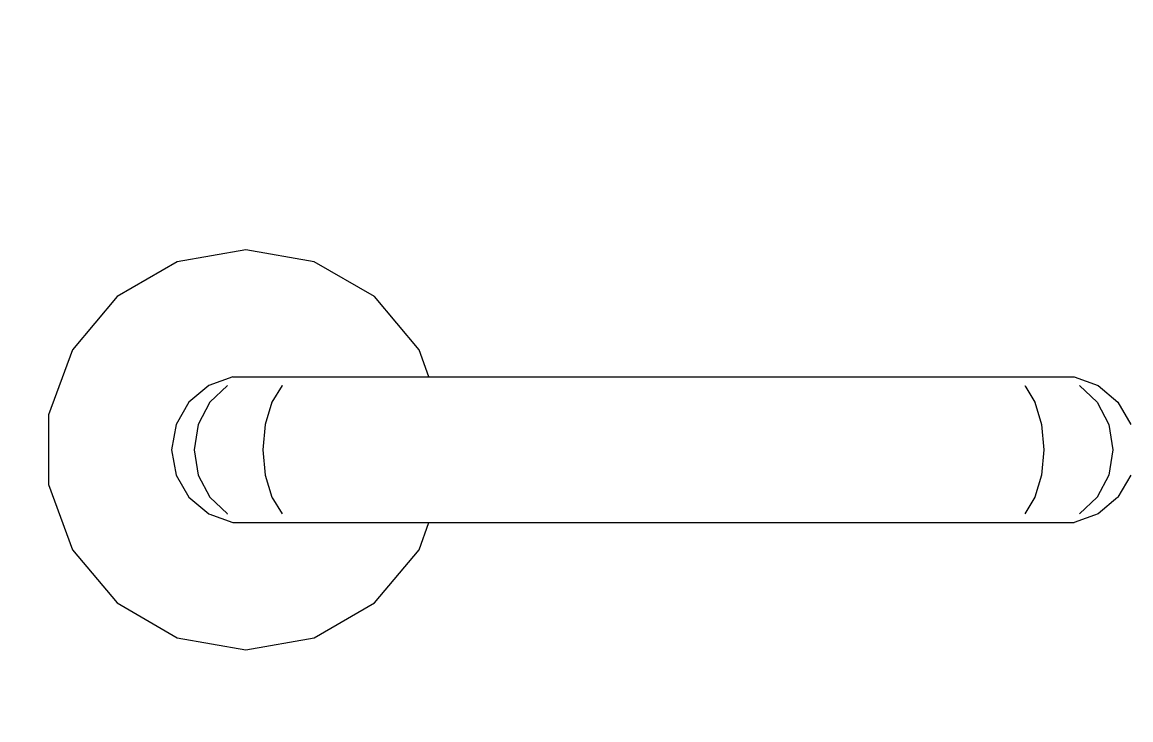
# Model space of a CAD drawing. Header units: millimetres. Extents: x -15634 to 67596, y -3027 to 55843.
# Drawn here: x 11392.2 to 11541.8, y 45059.1 to 45153.3 of the extents above; entities that cross this region are included whole.
import ezdxf

# ---------------------------------------------------------------- set-up
doc = ezdxf.new("R2010")
doc.units = ezdxf.units.MM
doc.header["$MEASUREMENT"] = 0
doc.set_wipeout_variables(frame=1)
doc.linetypes.add('Wipeout_Contour', pattern=[1000, 0, -1000])
doc.layers.add('Dimensioning - General', color=7, linetype='Continuous')
doc.layers.add('Structural - Bearing', color=7, linetype='Continuous')
for name, color, linetype, lineweight, true_color in [('Dimensioning - General_Pen_No__61', 7, 'Continuous', 20, 0x6a6a6a), ('Dimensioning - General_Pen_No__88', 7, 'Continuous', 20, 0xfd4435), ('Structural - Bearing_Pen_No__82', 7, 'Continuous', 20, 0xaaaaaa)]:
    doc.layers.add(name, color=color, linetype=linetype, lineweight=lineweight, true_color=true_color)
doc.styles.add('GENERATED_STYLE_6', font='calibril.ttf')
doc.dimstyles.new('GENERATED_STYLE__3', dxfattribs={"dimtxt": 195.999997, "dimasz": 106.4, "dimexe": 0.18, "dimexo": 0.0625, "dimgap": 0.09, "dimtad": 1, "dimdec": 0, "dimlfac": 0.1, "dimzin": 0, "dimdsep": 46, "dimtxsty": 'GENERATED_STYLE_6', "dimblk": 'ARROWHEAD_2', "dimblk1": 'ARROWHEAD_2', "dimblk2": 'ARROWHEAD_2', "dimcen": 0.09, "dimse1": 1, "dimse2": 1, "dimclrd": 256, "dimclre": 256, "dimclrt": 256, "dimadec": 0, "dimazin": 0, "dimtfac": 1, "dimtdec": 4, "dimtmove": 0, "dimatfit": 3, "dimfxl": 1, "dimtolj": 1, "dimtzin": 0, "dimarcsym": 0})

# ---------------------------------------------------------------- blocks, each defined once
blk = doc.blocks.new('*D65')
at = {"layer": 'Dimensioning - General_Pen_No__61', "color": 251, "linetype": 'Continuous', "lineweight": 20, "true_color": 0x6a6a6a, "transparency": 16777216}
for p, q in [((27454.43, 46736.02), (27594.43, 46655.19)), ((27629.43, 46695.6), (27419.43, 46695.6)), ((27524.43, 43995.6), (27524.43, 46695.6)), ((27454.43, 44036.02), (27594.43, 43955.19)), ((27629.43, 43995.6), (27419.43, 43995.6))]:
    blk.add_line(p, q, dxfattribs=at)
at = {"layer": 'Dimensioning - General_Pen_No__88', "color": 20, "lineweight": 20, "true_color": 0xfd4435, "transparency": 16777216, "char_height": 196, "attachment_point": 7, "rotation": 90, "style": 'GENERATED_STYLE_6'}
for s, insert in [('\\A1;{\\pql;\\fCalibri Light|b0|i0|c0|p34;20}', (27485.23, 46337.36)), ('\\A1;{\\pql;\\fCalibri Light|b0|i0|c0|p34;270}', (27485.23, 45107.27))]:
    blk.add_mtext(s, dxfattribs=dict(at, insert=insert))
blk = doc.blocks.new('ARROWHEAD_2')
at = {"color": 0, "linetype": 'Continuous', "lineweight": 0}
for p, q in [((-0.3781, -0.655), (0.3781, 0.655)), ((0, 0), (-1, 0))]:
    blk.add_line(p, q, dxfattribs=at)
blk = doc.blocks.new('*D113')
at = {"layer": 'Dimensioning - General_Pen_No__61', "color": 251, "linetype": 'Continuous', "lineweight": 20, "true_color": 0x6a6a6a, "transparency": 16777216}
for p, q in [((28004.43, 46736.02), (28144.43, 46655.19)), ((28179.43, 46695.6), (27969.43, 46695.6)), ((28074.43, 43995.6), (28074.43, 46695.6)), ((28004.43, 44036.02), (28144.43, 43955.19)), ((28179.43, 43995.6), (27969.43, 43995.6))]:
    blk.add_line(p, q, dxfattribs=at)
at = {"layer": 'Dimensioning - General_Pen_No__88', "color": 20, "lineweight": 20, "true_color": 0xfd4435, "transparency": 16777216, "char_height": 196, "attachment_point": 7, "rotation": 90, "style": 'GENERATED_STYLE_6'}
for s, insert in [('\\A1;{\\pql;\\fCalibri Light|b0|i0|c0|p34;20}', (28035.23, 46337.36)), ('\\A1;{\\pql;\\fCalibri Light|b0|i0|c0|p34;270}', (28035.23, 45107.27))]:
    blk.add_mtext(s, dxfattribs=dict(at, insert=insert))
blk = doc.blocks.new('*D135')
at = {"layer": 'Dimensioning - General_Pen_No__61', "color": 251, "linetype": 'Continuous', "lineweight": 20, "true_color": 0x6a6a6a, "transparency": 16777216}
for p, q in [((28554.43, 46936.02), (28694.43, 46855.19)), ((28729.43, 46895.6), (28519.43, 46895.6)), ((28624.43, 43995.6), (28624.43, 46895.6)), ((28554.43, 44036.02), (28694.43, 43955.19)), ((28729.43, 43995.6), (28519.43, 43995.6))]:
    blk.add_line(p, q, dxfattribs=at)
at = {"layer": 'Dimensioning - General_Pen_No__88', "color": 20, "lineweight": 20, "true_color": 0xfd4435, "transparency": 16777216, "insert": (28585.23, 45207.27), "char_height": 196, "attachment_point": 7, "rotation": 90, "style": 'GENERATED_STYLE_6'}
blk.add_mtext('\\A1;{\\pql;\\fCalibri Light|b0|i0|c0|p34;290}', dxfattribs=at)
blk = doc.blocks.new('*D161')
at = {"layer": 'Dimensioning - General_Pen_No__61', "color": 251, "linetype": 'Continuous', "lineweight": 20, "true_color": 0x6a6a6a, "transparency": 16777216}
for p, q in [((34964.93, 46736.02), (35104.93, 46655.19)), ((35139.93, 46695.6), (34929.93, 46695.6)), ((35034.93, 43995.6), (35034.93, 46695.6)), ((34964.93, 44036.02), (35104.93, 43955.19)), ((35139.93, 43995.6), (34929.93, 43995.6))]:
    blk.add_line(p, q, dxfattribs=at)
at = {"layer": 'Dimensioning - General_Pen_No__88', "color": 20, "lineweight": 20, "true_color": 0xfd4435, "transparency": 16777216, "char_height": 196, "attachment_point": 7, "rotation": 90, "style": 'GENERATED_STYLE_6'}
for s, insert in [('\\A1;{\\pql;\\fCalibri Light|b0|i0|c0|p34;20}', (34995.73, 46337.36)), ('\\A1;{\\pql;\\fCalibri Light|b0|i0|c0|p34;270}', (34995.73, 45107.27))]:
    blk.add_mtext(s, dxfattribs=dict(at, insert=insert))
blk = doc.blocks.new('*D209')
at = {"layer": 'Dimensioning - General_Pen_No__61', "color": 251, "linetype": 'Continuous', "lineweight": 20, "true_color": 0x6a6a6a, "transparency": 16777216}
for p, q in [((35514.93, 46736.02), (35654.93, 46655.19)), ((35689.93, 46695.6), (35479.93, 46695.6)), ((35584.93, 43995.6), (35584.93, 46695.6)), ((35514.93, 44036.02), (35654.93, 43955.19)), ((35689.93, 43995.6), (35479.93, 43995.6))]:
    blk.add_line(p, q, dxfattribs=at)
at = {"layer": 'Dimensioning - General_Pen_No__88', "color": 20, "lineweight": 20, "true_color": 0xfd4435, "transparency": 16777216, "char_height": 196, "attachment_point": 7, "rotation": 90, "style": 'GENERATED_STYLE_6'}
for s, insert in [('\\A1;{\\pql;\\fCalibri Light|b0|i0|c0|p34;20}', (35545.73, 46337.36)), ('\\A1;{\\pql;\\fCalibri Light|b0|i0|c0|p34;270}', (35545.73, 45107.27))]:
    blk.add_mtext(s, dxfattribs=dict(at, insert=insert))
blk = doc.blocks.new('*D231')
at = {"layer": 'Dimensioning - General_Pen_No__61', "color": 251, "linetype": 'Continuous', "lineweight": 20, "true_color": 0x6a6a6a, "transparency": 16777216}
for p, q in [((36064.93, 46936.02), (36204.93, 46855.19)), ((36239.93, 46895.6), (36029.93, 46895.6)), ((36134.93, 43995.6), (36134.93, 46895.6)), ((36064.93, 44036.02), (36204.93, 43955.19)), ((36239.93, 43995.6), (36029.93, 43995.6))]:
    blk.add_line(p, q, dxfattribs=at)
at = {"layer": 'Dimensioning - General_Pen_No__88', "color": 20, "lineweight": 20, "true_color": 0xfd4435, "transparency": 16777216, "insert": (36095.73, 45207.27), "char_height": 196, "attachment_point": 7, "rotation": 90, "style": 'GENERATED_STYLE_6'}
blk.add_mtext('\\A1;{\\pql;\\fCalibri Light|b0|i0|c0|p34;290}', dxfattribs=at)

msp = doc.modelspace()

# ---------------------------------------------------------------- wipeouts: each hides what was drawn before it
at = {"color": 254, "linetype": 'Wipeout_Contour', "lineweight": 0, "ltscale": 1302550.623398055}
msp.add_wipeout([(11395.78, 45100.29), (11395.78, 45090.92), (11398.98, 45082.1), (11405.01, 45074.92), (11413.13, 45070.23), (11422.37, 45068.6), (11431.6, 45070.23), (11439.72, 45074.92), (11445.75, 45082.1), (11447.08, 45085.76), (11420.63, 45085.76), (11417.37, 45086.94), (11414.71, 45089.18), (11412.97, 45092.18), (11412.37, 45095.6), (11412.97, 45099.02), (11414.71, 45102.03), (11417.37, 45104.26), (11420.63, 45105.45), (11437.6, 45105.45), (11447.08, 45105.45), (11445.75, 45109.1), (11439.72, 45116.29), (11431.6, 45120.98), (11422.37, 45122.6), (11413.13, 45120.98), (11405.01, 45116.29), (11398.98, 45109.1)], dxfattribs=at).dxf.layer = 'Structural - Bearing'

# ---------------------------------------------------------------- next in the draw order: linework, layer by layer
at = {"layer": 'Structural - Bearing_Pen_No__82', "color": 253, "linetype": 'Continuous', "lineweight": 20, "true_color": 0xaaaaaa}
for p, q in [((11422.37, 45122.6), (11413.13, 45120.98)), ((11431.6, 45120.98), (11422.37, 45122.6)), ((11413.13, 45120.98), (11405.01, 45116.29)), ((11439.72, 45116.29), (11431.6, 45120.98)), ((11405.01, 45116.29), (11398.98, 45109.1)), ((11445.75, 45109.1), (11439.72, 45116.29)), ((11398.98, 45109.1), (11395.78, 45100.29)), ((11395.78, 45100.29), (11395.78, 45090.92)), ((11395.78, 45090.92), (11398.98, 45082.1)), ((11398.98, 45082.1), (11405.01, 45074.92)), ((11439.72, 45074.92), (11445.75, 45082.1)), ((11405.01, 45074.92), (11413.13, 45070.23)), ((11431.6, 45070.23), (11439.72, 45074.92)), ((11413.13, 45070.23), (11422.37, 45068.6)), ((11422.37, 45068.6), (11431.6, 45070.23))]:
    msp.add_line(p, q, dxfattribs=at)

# ---------------------------------------------------------------- next in the draw order: wipeouts: each hides what was drawn before it
at = {"color": 254, "linetype": 'Wipeout_Contour', "lineweight": 0, "ltscale": 186112.58412}
msp.add_wipeout([(11417.37, 45104.26), (11419.89, 45104.26), (11422.82, 45105.45), (11420.63, 45105.45)], dxfattribs=at).dxf.layer = 'Structural - Bearing'
at = {"color": 254, "linetype": 'Wipeout_Contour', "lineweight": 0, "ltscale": 186064.186402}
msp.add_wipeout([(11415.41, 45095.6), (11412.37, 45095.6), (11412.97, 45092.18), (11415.95, 45092.18)], dxfattribs=at).dxf.layer = 'Structural - Bearing'

# ---------------------------------------------------------------- next in the draw order: wipeouts: each hides what was drawn before it
at = {"color": 254, "linetype": 'Wipeout_Contour', "lineweight": 0, "ltscale": 186103.197686}
msp.add_wipeout([(11414.71, 45102.03), (11417.51, 45102.03), (11419.89, 45104.26), (11417.37, 45104.26)], dxfattribs=at).dxf.layer = 'Structural - Bearing'
at = {"color": 254, "linetype": 'Wipeout_Contour', "lineweight": 0, "ltscale": 186052.807227}
msp.add_wipeout([(11412.97, 45092.18), (11414.71, 45089.18), (11417.51, 45089.18), (11415.95, 45092.18)], dxfattribs=at).dxf.layer = 'Structural - Bearing'

# ---------------------------------------------------------------- next in the draw order: wipeouts: each hides what was drawn before it
at = {"color": 254, "linetype": 'Wipeout_Contour', "lineweight": 0, "ltscale": 186117.046298}
msp.add_wipeout([(11422.82, 45105.45), (11419.89, 45104.26), (11427.28, 45104.26), (11428.97, 45105.45)], dxfattribs=at).dxf.layer = 'Structural - Bearing'
at = {"color": 254, "linetype": 'Wipeout_Contour', "lineweight": 0, "ltscale": 186090.995}
msp.add_wipeout([(11412.97, 45099.02), (11415.95, 45099.02), (11417.51, 45102.03), (11414.71, 45102.03)], dxfattribs=at).dxf.layer = 'Structural - Bearing'
at = {"color": 254, "linetype": 'Wipeout_Contour', "lineweight": 0, "ltscale": 186044.691247}
msp.add_wipeout([(11417.51, 45089.18), (11414.71, 45089.18), (11417.37, 45086.94), (11419.89, 45086.94)], dxfattribs=at).dxf.layer = 'Structural - Bearing'

# ---------------------------------------------------------------- next in the draw order: linework, layer by layer
at = {"layer": 'Structural - Bearing_Pen_No__82', "color": 253, "linetype": 'Continuous', "lineweight": 20, "true_color": 0xaaaaaa}
msp.add_line((11420.63, 45105.45), (11422.82, 45105.45), dxfattribs=at)

# ---------------------------------------------------------------- next in the draw order: wipeouts: each hides what was drawn before it
at = {"color": 254, "linetype": 'Wipeout_Contour', "lineweight": 0, "ltscale": 186108.366613}
msp.add_wipeout([(11417.51, 45102.03), (11425.9, 45102.03), (11427.28, 45104.26), (11419.89, 45104.26)], dxfattribs=at).dxf.layer = 'Structural - Bearing'
at = {"color": 254, "linetype": 'Wipeout_Contour', "lineweight": 0, "ltscale": 186077.448952}
msp.add_wipeout([(11412.97, 45099.02), (11412.37, 45095.6), (11415.41, 45095.6), (11415.95, 45099.02)], dxfattribs=at).dxf.layer = 'Structural - Bearing'
at = {"color": 254, "linetype": 'Wipeout_Contour', "lineweight": 0, "ltscale": 186040.816379}
msp.add_wipeout([(11417.37, 45086.94), (11420.63, 45085.76), (11422.82, 45085.76), (11419.89, 45086.94)], dxfattribs=at).dxf.layer = 'Structural - Bearing'

# ---------------------------------------------------------------- next in the draw order: linework, layer by layer
at = {"layer": 'Structural - Bearing_Pen_No__82', "color": 253, "linetype": 'Continuous', "lineweight": 20, "true_color": 0xaaaaaa}
for p, q in [((11420.63, 45105.45), (11417.37, 45104.26)), ((11412.97, 45099.02), (11412.37, 45095.6)), ((11412.37, 45095.6), (11412.97, 45092.18))]:
    msp.add_line(p, q, dxfattribs=at)

# ---------------------------------------------------------------- next in the draw order: wipeouts: each hides what was drawn before it
at = {"color": 254, "linetype": 'Wipeout_Contour', "lineweight": 0, "ltscale": 186124.695611}
msp.add_wipeout([(11428.97, 45105.45), (11427.28, 45104.26), (11436.71, 45104.26), (11437.14, 45105.45)], dxfattribs=at).dxf.layer = 'Structural - Bearing'
at = {"color": 254, "linetype": 'Wipeout_Contour', "lineweight": 0, "ltscale": 186096.689894}
msp.add_wipeout([(11415.95, 45099.02), (11425, 45099.02), (11425.9, 45102.03), (11417.51, 45102.03)], dxfattribs=at).dxf.layer = 'Structural - Bearing'
at = {"color": 254, "linetype": 'Wipeout_Contour', "lineweight": 0, "ltscale": 186070.163636}
msp.add_wipeout([(11424.69, 45095.6), (11415.41, 45095.6), (11415.95, 45092.18), (11425, 45092.18)], dxfattribs=at).dxf.layer = 'Structural - Bearing'

# ---------------------------------------------------------------- next in the draw order: linework, layer by layer
at = {"layer": 'Structural - Bearing_Pen_No__82', "color": 253, "linetype": 'Continuous', "lineweight": 20, "true_color": 0xaaaaaa}
for p, q in [((11422.82, 45105.45), (11428.97, 45105.45)), ((11417.37, 45104.26), (11414.71, 45102.03)), ((11419.89, 45104.26), (11417.51, 45102.03)), ((11412.97, 45092.18), (11414.71, 45089.18))]:
    msp.add_line(p, q, dxfattribs=at)

# ---------------------------------------------------------------- next in the draw order: wipeouts: each hides what was drawn before it
at = {"color": 254, "linetype": 'Wipeout_Contour', "lineweight": 0, "ltscale": 186117.128104}
msp.add_wipeout([(11427.28, 45104.26), (11425.9, 45102.03), (11436.36, 45102.03), (11436.71, 45104.26)], dxfattribs=at).dxf.layer = 'Structural - Bearing'
at = {"color": 254, "linetype": 'Wipeout_Contour', "lineweight": 0, "ltscale": 186083.425764}
msp.add_wipeout([(11415.41, 45095.6), (11424.69, 45095.6), (11425, 45099.02), (11415.95, 45099.02)], dxfattribs=at).dxf.layer = 'Structural - Bearing'
at = {"color": 254, "linetype": 'Wipeout_Contour', "lineweight": 0, "ltscale": 186058.50328}
msp.add_wipeout([(11425, 45092.18), (11415.95, 45092.18), (11417.51, 45089.18), (11425.9, 45089.18)], dxfattribs=at).dxf.layer = 'Structural - Bearing'

# ---------------------------------------------------------------- next in the draw order: linework, layer by layer
at = {"layer": 'Structural - Bearing_Pen_No__82', "color": 253, "linetype": 'Continuous', "lineweight": 20, "true_color": 0xaaaaaa}
for p, q in [((11414.71, 45102.03), (11412.97, 45099.02)), ((11417.51, 45102.03), (11415.95, 45099.02)), ((11415.95, 45099.02), (11415.41, 45095.6)), ((11415.41, 45095.6), (11415.95, 45092.18))]:
    msp.add_line(p, q, dxfattribs=at)

# ---------------------------------------------------------------- next in the draw order: wipeouts: each hides what was drawn before it
at = {"color": 254, "linetype": 'Wipeout_Contour', "lineweight": 0, "ltscale": 186168.944504}
msp.add_wipeout([(11437.14, 45105.45), (11436.71, 45104.26), (11518.03, 45104.26), (11517.6, 45105.45)], dxfattribs=at).dxf.layer = 'Structural - Bearing'
at = {"color": 254, "linetype": 'Wipeout_Contour', "lineweight": 0, "ltscale": 186106.276827}
msp.add_wipeout([(11425.9, 45102.03), (11425, 45099.02), (11436.13, 45099.02), (11436.36, 45102.03)], dxfattribs=at).dxf.layer = 'Structural - Bearing'
at = {"color": 254, "linetype": 'Wipeout_Contour', "lineweight": 0, "ltscale": 186080.190085}
msp.add_wipeout([(11424.69, 45095.6), (11425, 45092.18), (11436.13, 45092.18), (11436.05, 45095.6)], dxfattribs=at).dxf.layer = 'Structural - Bearing'
at = {"color": 254, "linetype": 'Wipeout_Contour', "lineweight": 0, "ltscale": 186049.861789}
msp.add_wipeout([(11425.9, 45089.18), (11417.51, 45089.18), (11419.89, 45086.94), (11427.28, 45086.94)], dxfattribs=at).dxf.layer = 'Structural - Bearing'

# ---------------------------------------------------------------- next in the draw order: linework, layer by layer
at = {"layer": 'Structural - Bearing_Pen_No__82', "color": 253, "linetype": 'Continuous', "lineweight": 20, "true_color": 0xaaaaaa}
for p, q in [((11447.08, 45105.45), (11445.75, 45109.1)), ((11428.97, 45105.45), (11437.14, 45105.45)), ((11427.28, 45104.26), (11425.9, 45102.03)), ((11415.95, 45092.18), (11417.51, 45089.18)), ((11414.71, 45089.18), (11417.37, 45086.94))]:
    msp.add_line(p, q, dxfattribs=at)

# ---------------------------------------------------------------- next in the draw order: wipeouts: each hides what was drawn before it
at = {"color": 254, "linetype": 'Wipeout_Contour', "lineweight": 0, "ltscale": 186162.316634}
msp.add_wipeout([(11436.71, 45104.26), (11436.36, 45102.03), (11518.38, 45102.03), (11518.03, 45104.26)], dxfattribs=at).dxf.layer = 'Structural - Bearing'
at = {"color": 254, "linetype": 'Wipeout_Contour', "lineweight": 0, "ltscale": 186093.451506}
msp.add_wipeout([(11425, 45099.02), (11424.69, 45095.6), (11436.05, 45095.6), (11436.13, 45099.02)], dxfattribs=at).dxf.layer = 'Structural - Bearing'
at = {"color": 254, "linetype": 'Wipeout_Contour', "lineweight": 0, "ltscale": 186068.092161}
msp.add_wipeout([(11425, 45092.18), (11425.9, 45089.18), (11436.36, 45089.18), (11436.13, 45092.18)], dxfattribs=at).dxf.layer = 'Structural - Bearing'
at = {"color": 254, "linetype": 'Wipeout_Contour', "lineweight": 0, "ltscale": 186045.280272}
msp.add_wipeout([(11419.89, 45086.94), (11422.82, 45085.76), (11428.97, 45085.76), (11427.28, 45086.94)], dxfattribs=at).dxf.layer = 'Structural - Bearing'

# ---------------------------------------------------------------- next in the draw order: linework, layer by layer
at = {"layer": 'Structural - Bearing_Pen_No__82', "color": 253, "linetype": 'Continuous', "lineweight": 20, "true_color": 0xaaaaaa}
for p, q in [((11425.9, 45102.03), (11425, 45099.02)), ((11425, 45099.02), (11424.69, 45095.6)), ((11424.69, 45095.6), (11425, 45092.18)), ((11417.51, 45089.18), (11419.89, 45086.94)), ((11417.37, 45086.94), (11420.63, 45085.76)), ((11420.63, 45085.76), (11422.82, 45085.76))]:
    msp.add_line(p, q, dxfattribs=at)

# ---------------------------------------------------------------- next in the draw order: wipeouts: each hides what was drawn before it
at = {"color": 254, "linetype": 'Wipeout_Contour', "lineweight": 0, "ltscale": 186213.226249}
msp.add_wipeout([(11517.6, 45105.45), (11518.03, 45104.26), (11527.46, 45104.26), (11525.77, 45105.45)], dxfattribs=at).dxf.layer = 'Structural - Bearing'
at = {"color": 254, "linetype": 'Wipeout_Contour', "lineweight": 0, "ltscale": 186152.161183}
msp.add_wipeout([(11436.36, 45102.03), (11436.13, 45099.02), (11518.6, 45099.02), (11518.38, 45102.03)], dxfattribs=at).dxf.layer = 'Structural - Bearing'
at = {"color": 254, "linetype": 'Wipeout_Contour', "lineweight": 0, "ltscale": 186126.444935}
msp.add_wipeout([(11436.05, 45095.6), (11436.13, 45092.18), (11518.6, 45092.18), (11518.68, 45095.6)], dxfattribs=at).dxf.layer = 'Structural - Bearing'
at = {"color": 254, "linetype": 'Wipeout_Contour', "lineweight": 0, "ltscale": 186058.626013}
msp.add_wipeout([(11425.9, 45089.18), (11427.28, 45086.94), (11436.71, 45086.94), (11436.36, 45089.18)], dxfattribs=at).dxf.layer = 'Structural - Bearing'

# ---------------------------------------------------------------- next in the draw order: linework, layer by layer
at = {"layer": 'Structural - Bearing_Pen_No__82', "color": 253, "linetype": 'Continuous', "lineweight": 20, "true_color": 0xaaaaaa}
for p, q in [((11437.14, 45105.45), (11517.6, 45105.45)), ((11425, 45092.18), (11425.9, 45089.18))]:
    msp.add_line(p, q, dxfattribs=at)

# ---------------------------------------------------------------- next in the draw order: wipeouts: each hides what was drawn before it
at = {"color": 254, "linetype": 'Wipeout_Contour', "lineweight": 0, "ltscale": 186207.542859}
msp.add_wipeout([(11518.03, 45104.26), (11518.38, 45102.03), (11528.83, 45102.03), (11527.46, 45104.26)], dxfattribs=at).dxf.layer = 'Structural - Bearing'
at = {"color": 254, "linetype": 'Wipeout_Contour', "lineweight": 0, "ltscale": 186139.703068}
msp.add_wipeout([(11436.13, 45099.02), (11436.05, 45095.6), (11518.68, 45095.6), (11518.6, 45099.02)], dxfattribs=at).dxf.layer = 'Structural - Bearing'
at = {"color": 254, "linetype": 'Wipeout_Contour', "lineweight": 0, "ltscale": 186113.985912}
msp.add_wipeout([(11436.13, 45092.18), (11436.36, 45089.18), (11518.38, 45089.18), (11518.6, 45092.18)], dxfattribs=at).dxf.layer = 'Structural - Bearing'
at = {"color": 254, "linetype": 'Wipeout_Contour', "lineweight": 0, "ltscale": 186052.932521}
msp.add_wipeout([(11427.28, 45086.94), (11428.97, 45085.76), (11437.14, 45085.76), (11436.71, 45086.94)], dxfattribs=at).dxf.layer = 'Structural - Bearing'

# ---------------------------------------------------------------- next in the draw order: linework, layer by layer
at = {"layer": 'Structural - Bearing_Pen_No__82', "color": 253, "linetype": 'Continuous', "lineweight": 20, "true_color": 0xaaaaaa}
for p, q in [((11425.9, 45089.18), (11427.28, 45086.94)), ((11422.82, 45085.76), (11428.97, 45085.76))]:
    msp.add_line(p, q, dxfattribs=at)

# ---------------------------------------------------------------- next in the draw order: wipeouts: each hides what was drawn before it
at = {"color": 254, "linetype": 'Wipeout_Contour', "lineweight": 0, "ltscale": 186220.936313}
msp.add_wipeout([(11525.77, 45105.45), (11527.46, 45104.26), (11534.84, 45104.26), (11531.91, 45105.45)], dxfattribs=at).dxf.layer = 'Structural - Bearing'
at = {"color": 254, "linetype": 'Wipeout_Contour', "lineweight": 0, "ltscale": 186198.086917}
msp.add_wipeout([(11518.38, 45102.03), (11518.6, 45099.02), (11529.73, 45099.02), (11528.83, 45102.03)], dxfattribs=at).dxf.layer = 'Structural - Bearing'
at = {"color": 254, "linetype": 'Wipeout_Contour', "lineweight": 0, "ltscale": 186172.743128}
msp.add_wipeout([(11518.68, 45095.6), (11518.6, 45092.18), (11529.73, 45092.18), (11530.04, 45095.6)], dxfattribs=at).dxf.layer = 'Structural - Bearing'
at = {"color": 254, "linetype": 'Wipeout_Contour', "lineweight": 0, "ltscale": 186103.828726}
msp.add_wipeout([(11436.36, 45089.18), (11436.71, 45086.94), (11518.03, 45086.94), (11518.38, 45089.18)], dxfattribs=at).dxf.layer = 'Structural - Bearing'

# ---------------------------------------------------------------- next in the draw order: linework, layer by layer
at = {"layer": 'Structural - Bearing_Pen_No__82', "color": 253, "linetype": 'Continuous', "lineweight": 20, "true_color": 0xaaaaaa}
msp.add_line((11517.6, 45105.45), (11525.77, 45105.45), dxfattribs=at)

# ---------------------------------------------------------------- next in the draw order: wipeouts: each hides what was drawn before it
at = {"color": 254, "linetype": 'Wipeout_Contour', "lineweight": 0, "ltscale": 186216.376096}
msp.add_wipeout([(11527.46, 45104.26), (11528.83, 45102.03), (11537.23, 45102.03), (11534.84, 45104.26)], dxfattribs=at).dxf.layer = 'Structural - Bearing'
at = {"color": 254, "linetype": 'Wipeout_Contour', "lineweight": 0, "ltscale": 186185.997969}
msp.add_wipeout([(11518.6, 45099.02), (11518.68, 45095.6), (11530.04, 45095.6), (11529.73, 45099.02)], dxfattribs=at).dxf.layer = 'Structural - Bearing'
at = {"color": 254, "linetype": 'Wipeout_Contour', "lineweight": 0, "ltscale": 186159.921049}
msp.add_wipeout([(11518.6, 45092.18), (11518.38, 45089.18), (11528.83, 45089.18), (11529.73, 45092.18)], dxfattribs=at).dxf.layer = 'Structural - Bearing'
at = {"color": 254, "linetype": 'Wipeout_Contour', "lineweight": 0, "ltscale": 186097.198463}
msp.add_wipeout([(11436.71, 45086.94), (11437.14, 45085.76), (11517.6, 45085.76), (11518.03, 45086.94)], dxfattribs=at).dxf.layer = 'Structural - Bearing'

# ---------------------------------------------------------------- next in the draw order: linework, layer by layer
at = {"layer": 'Structural - Bearing_Pen_No__82', "color": 253, "linetype": 'Continuous', "lineweight": 20, "true_color": 0xaaaaaa}
for p, q in [((11428.97, 45085.76), (11437.14, 45085.76)), ((11445.75, 45082.1), (11447.08, 45085.76))]:
    msp.add_line(p, q, dxfattribs=at)

# ---------------------------------------------------------------- next in the draw order: wipeouts: each hides what was drawn before it
at = {"color": 254, "linetype": 'Wipeout_Contour', "lineweight": 0, "ltscale": 186225.438106}
msp.add_wipeout([(11534.1, 45105.45), (11531.91, 45105.45), (11534.84, 45104.26), (11537.37, 45104.26)], dxfattribs=at).dxf.layer = 'Structural - Bearing'
at = {"color": 254, "linetype": 'Wipeout_Contour', "lineweight": 0, "ltscale": 186207.754084}
msp.add_wipeout([(11528.83, 45102.03), (11529.73, 45099.02), (11538.78, 45099.02), (11537.23, 45102.03)], dxfattribs=at).dxf.layer = 'Structural - Bearing'
at = {"color": 254, "linetype": 'Wipeout_Contour', "lineweight": 0, "ltscale": 186182.854442}
msp.add_wipeout([(11530.04, 45095.6), (11529.73, 45092.18), (11538.78, 45092.18), (11539.32, 45095.6)], dxfattribs=at).dxf.layer = 'Structural - Bearing'
at = {"color": 254, "linetype": 'Wipeout_Contour', "lineweight": 0, "ltscale": 186149.069144}
msp.add_wipeout([(11518.38, 45089.18), (11518.03, 45086.94), (11527.46, 45086.94), (11528.83, 45089.18)], dxfattribs=at).dxf.layer = 'Structural - Bearing'

# ---------------------------------------------------------------- next in the draw order: linework, layer by layer
at = {"layer": 'Structural - Bearing_Pen_No__82', "color": 253, "linetype": 'Continuous', "lineweight": 20, "true_color": 0xaaaaaa}
for p, q in [((11525.77, 45105.45), (11531.91, 45105.45)), ((11531.91, 45105.45), (11534.1, 45105.45)), ((11527.46, 45104.26), (11528.83, 45102.03))]:
    msp.add_line(p, q, dxfattribs=at)

# ---------------------------------------------------------------- next in the draw order: wipeouts: each hides what was drawn before it
at = {"color": 254, "linetype": 'Wipeout_Contour', "lineweight": 0, "ltscale": 186221.592776}
msp.add_wipeout([(11534.84, 45104.26), (11537.23, 45102.03), (11540.03, 45102.03), (11537.37, 45104.26)], dxfattribs=at).dxf.layer = 'Structural - Bearing'
at = {"color": 254, "linetype": 'Wipeout_Contour', "lineweight": 0, "ltscale": 186196.108572}
msp.add_wipeout([(11529.73, 45099.02), (11530.04, 45095.6), (11539.32, 45095.6), (11538.78, 45099.02)], dxfattribs=at).dxf.layer = 'Structural - Bearing'
at = {"color": 254, "linetype": 'Wipeout_Contour', "lineweight": 0, "ltscale": 186169.590178}
msp.add_wipeout([(11528.83, 45089.18), (11537.23, 45089.18), (11538.78, 45092.18), (11529.73, 45092.18)], dxfattribs=at).dxf.layer = 'Structural - Bearing'
at = {"color": 254, "linetype": 'Wipeout_Contour', "lineweight": 0, "ltscale": 186141.497267}
msp.add_wipeout([(11518.03, 45086.94), (11517.6, 45085.76), (11525.77, 45085.76), (11527.46, 45086.94)], dxfattribs=at).dxf.layer = 'Structural - Bearing'

# ---------------------------------------------------------------- next in the draw order: linework, layer by layer
at = {"layer": 'Structural - Bearing_Pen_No__82', "color": 253, "linetype": 'Continuous', "lineweight": 20, "true_color": 0xaaaaaa}
for p, q in [((11534.1, 45105.45), (11537.37, 45104.26)), ((11528.83, 45102.03), (11529.73, 45099.02)), ((11529.73, 45099.02), (11530.04, 45095.6)), ((11530.04, 45095.6), (11529.73, 45092.18)), ((11437.14, 45085.76), (11517.6, 45085.76))]:
    msp.add_line(p, q, dxfattribs=at)

# ---------------------------------------------------------------- next in the draw order: wipeouts: each hides what was drawn before it
at = {"color": 254, "linetype": 'Wipeout_Contour', "lineweight": 0, "ltscale": 186213.503125}
msp.add_wipeout([(11540.03, 45102.03), (11537.23, 45102.03), (11538.78, 45099.02), (11541.76, 45099.02)], dxfattribs=at).dxf.layer = 'Structural - Bearing'
at = {"color": 254, "linetype": 'Wipeout_Contour', "lineweight": 0, "ltscale": 186188.889355}
msp.add_wipeout([(11538.78, 45092.18), (11541.76, 45092.18), (11542.37, 45095.6), (11539.32, 45095.6)], dxfattribs=at).dxf.layer = 'Structural - Bearing'
at = {"color": 254, "linetype": 'Wipeout_Contour', "lineweight": 0, "ltscale": 186157.905134}
msp.add_wipeout([(11528.83, 45089.18), (11527.46, 45086.94), (11534.84, 45086.94), (11537.23, 45089.18)], dxfattribs=at).dxf.layer = 'Structural - Bearing'

# ---------------------------------------------------------------- next in the draw order: linework, layer by layer
at = {"layer": 'Structural - Bearing_Pen_No__82', "color": 253, "linetype": 'Continuous', "lineweight": 20, "true_color": 0xaaaaaa}
for p, q in [((11534.84, 45104.26), (11537.23, 45102.03)), ((11537.37, 45104.26), (11540.03, 45102.03)), ((11529.73, 45092.18), (11528.83, 45089.18))]:
    msp.add_line(p, q, dxfattribs=at)

# ---------------------------------------------------------------- next in the draw order: wipeouts: each hides what was drawn before it
at = {"color": 254, "linetype": 'Wipeout_Contour', "lineweight": 0, "ltscale": 186202.143059}
msp.add_wipeout([(11541.76, 45099.02), (11538.78, 45099.02), (11539.32, 45095.6), (11542.37, 45095.6)], dxfattribs=at).dxf.layer = 'Structural - Bearing'
at = {"color": 254, "linetype": 'Wipeout_Contour', "lineweight": 0, "ltscale": 186175.340387}
msp.add_wipeout([(11537.23, 45089.18), (11540.03, 45089.18), (11541.76, 45092.18), (11538.78, 45092.18)], dxfattribs=at).dxf.layer = 'Structural - Bearing'
at = {"color": 254, "linetype": 'Wipeout_Contour', "lineweight": 0, "ltscale": 186149.210289}
msp.add_wipeout([(11527.46, 45086.94), (11525.77, 45085.76), (11531.91, 45085.76), (11534.84, 45086.94)], dxfattribs=at).dxf.layer = 'Structural - Bearing'

# ---------------------------------------------------------------- next in the draw order: linework, layer by layer
at = {"layer": 'Structural - Bearing_Pen_No__82', "color": 253, "linetype": 'Continuous', "lineweight": 20, "true_color": 0xaaaaaa}
for p, q in [((11537.23, 45102.03), (11538.78, 45099.02)), ((11540.03, 45102.03), (11541.76, 45099.02)), ((11538.78, 45099.02), (11539.32, 45095.6)), ((11539.32, 45095.6), (11538.78, 45092.18)), ((11528.83, 45089.18), (11527.46, 45086.94)), ((11517.6, 45085.76), (11525.77, 45085.76))]:
    msp.add_line(p, q, dxfattribs=at)

# ---------------------------------------------------------------- next in the draw order: wipeouts: each hides what was drawn before it
at = {"color": 254, "linetype": 'Wipeout_Contour', "lineweight": 0, "ltscale": 186163.123441}
msp.add_wipeout([(11534.84, 45086.94), (11537.37, 45086.94), (11540.03, 45089.18), (11537.23, 45089.18)], dxfattribs=at).dxf.layer = 'Structural - Bearing'

# ---------------------------------------------------------------- next in the draw order: linework, layer by layer
at = {"layer": 'Structural - Bearing_Pen_No__82', "color": 253, "linetype": 'Continuous', "lineweight": 20, "true_color": 0xaaaaaa}
for p, q in [((11538.78, 45092.18), (11537.23, 45089.18)), ((11541.76, 45092.18), (11540.03, 45089.18))]:
    msp.add_line(p, q, dxfattribs=at)

# ---------------------------------------------------------------- next in the draw order: wipeouts: each hides what was drawn before it
at = {"color": 254, "linetype": 'Wipeout_Contour', "lineweight": 0, "ltscale": 186153.713812}
msp.add_wipeout([(11534.84, 45086.94), (11531.91, 45085.76), (11534.1, 45085.76), (11537.37, 45086.94)], dxfattribs=at).dxf.layer = 'Structural - Bearing'

# ---------------------------------------------------------------- next in the draw order: linework, layer by layer
at = {"layer": 'Structural - Bearing_Pen_No__82', "color": 253, "linetype": 'Continuous', "lineweight": 20, "true_color": 0xaaaaaa}
for p, q in [((11537.23, 45089.18), (11534.84, 45086.94)), ((11540.03, 45089.18), (11537.37, 45086.94)), ((11537.37, 45086.94), (11534.1, 45085.76)), ((11525.77, 45085.76), (11531.91, 45085.76)), ((11531.91, 45085.76), (11534.1, 45085.76))]:
    msp.add_line(p, q, dxfattribs=at)

# ---------------------------------------------------------------- next in the draw order: dimensions: what is measured, and where the dimension line sits
at = {"layer": 'Dimensioning - General', "color": 251, "linetype": 'Continuous', "lineweight": 20, "true_color": 0x6a6a6a}
for base, p1, p2, picture, middle in [((28624.43, 46895.6), (2130.6, 43995.6), (2253.58, 46895.6), '*D135', (28487.23, 45431.4)), ((36134.93, 46895.6), (9641.09, 43995.6), (9764.08, 46895.6), '*D231', (35997.73, 45431.4)), ((28074.43, 46695.6), (-241.91, 43995.6), (-158.98, 46695.6), '*D113', (27937.23, 45331.4)), ((27524.43, 46695.6), (169.22, 43995.6), (-57.66, 46695.6), '*D65', (27387.23, 45331.4)), ((35584.93, 46695.6), (7268.59, 43995.6), (7351.52, 46695.6), '*D209', (35447.73, 45331.4)), ((35034.93, 46695.6), (7679.71, 43995.6), (7452.84, 46695.6), '*D161', (34897.73, 45331.4))]:
    dim = msp.add_linear_dim(base=base, p1=p1, p2=p2, angle=90, dimstyle='GENERATED_STYLE__3', dxfattribs=at)
    dim.commit()
    dim.dimension.update_dxf_attribs({"geometry": picture, "text_midpoint": middle, "dimtype": 160, "text_rotation": 90})

doc.saveas('drawing.dxf')
